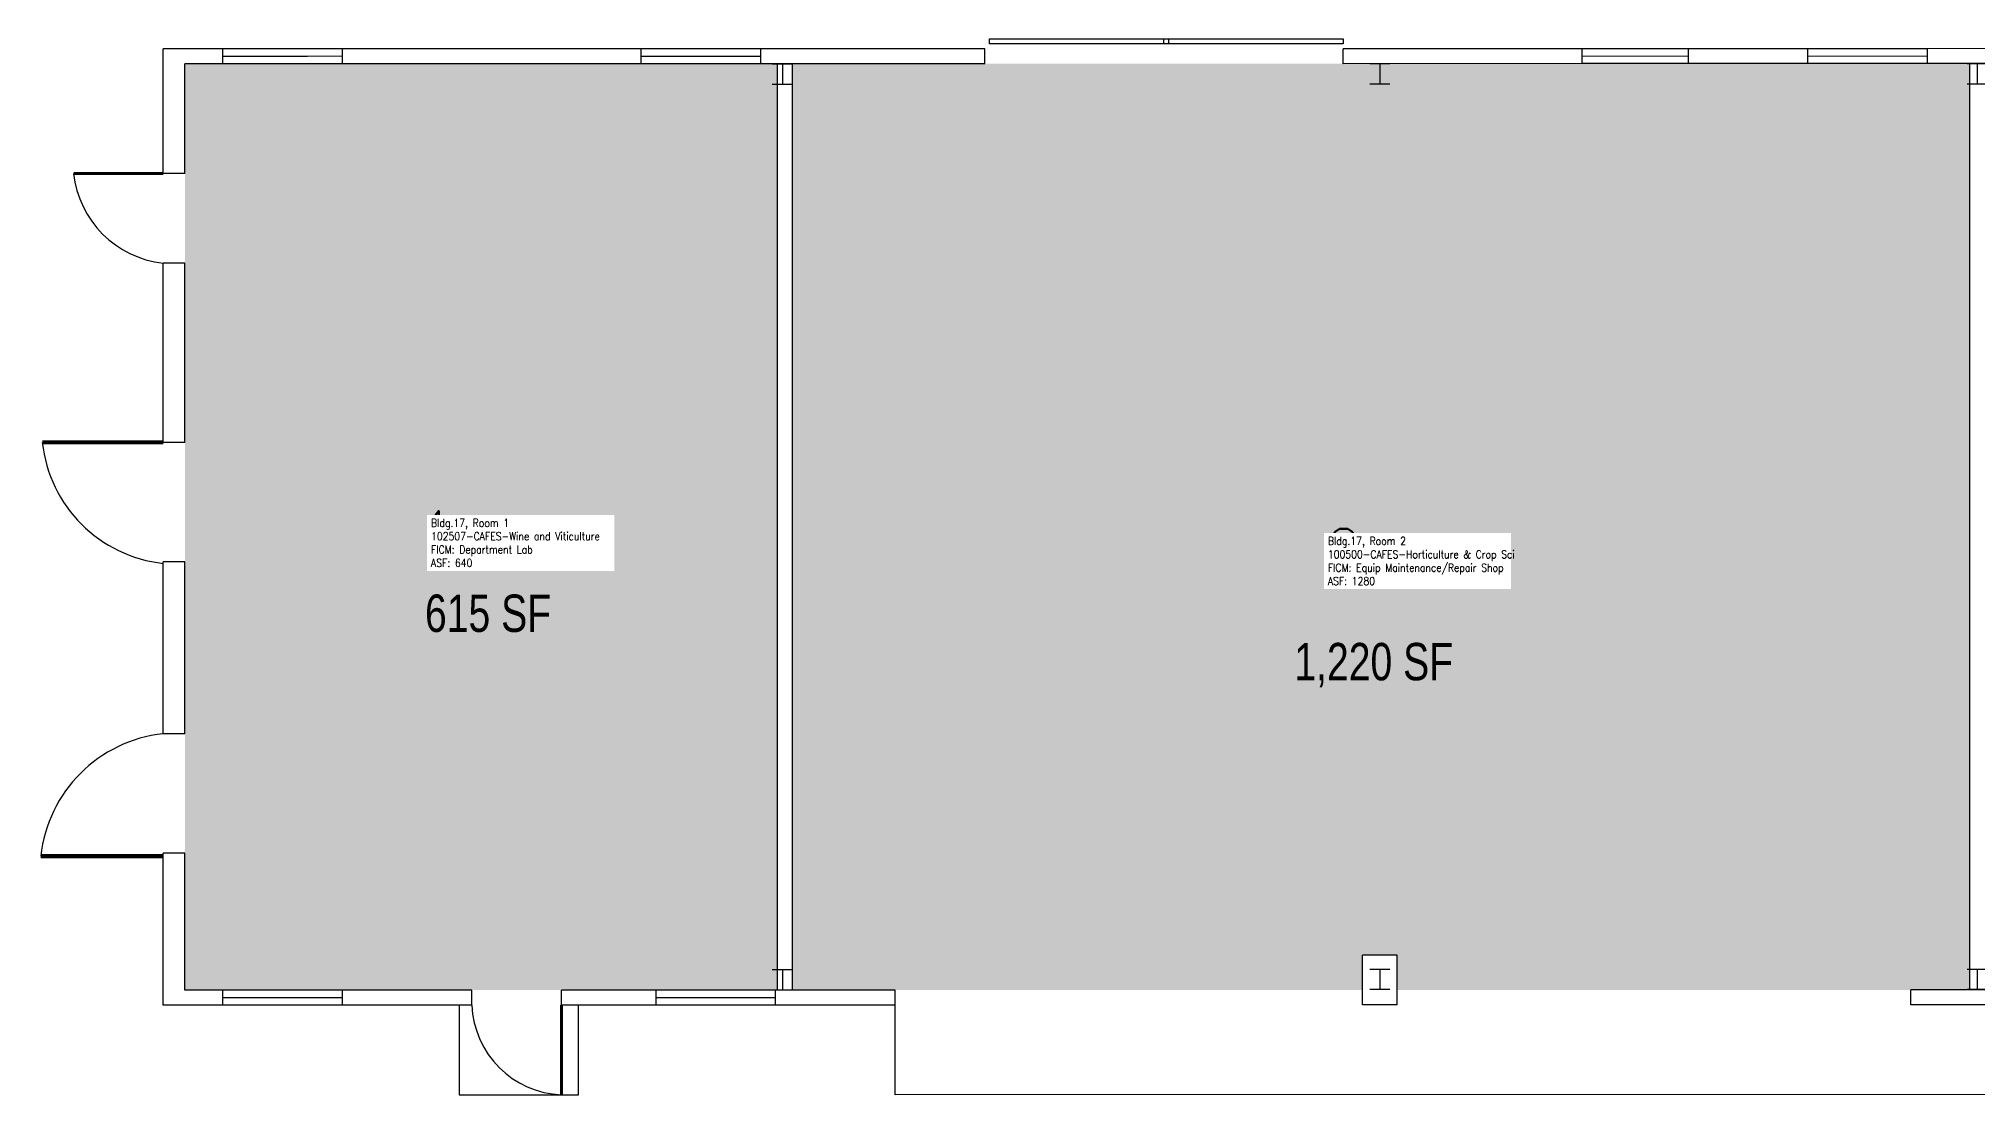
# Model space of a CAD drawing. Header units: inches. Extents: x -59 to 1486, y -6 to 1594.
# Drawn here: x -59 to 720, y 1170 to 1594 of the extents above; entities that cross this region are included whole.
import ezdxf
from ezdxf.enums import TextEntityAlignment as Align

# ---------------------------------------------------------------- set-up
doc = ezdxf.new("R2010")
doc.units = ezdxf.units.IN
doc.header["$LTSCALE"] = 50
doc.header["$MEASUREMENT"] = 0
doc.layers.get('0').update_dxf_attribs({"linetype": 'CONTINUOUS'})
for name, color, linetype in [('A-COLS', 5, 'CONTINUOUS'), ('A-DOOR', 2, 'CONTINUOUS'), ('A-FLOR', 3, 'CONTINUOUS'), ('A-GLAZ', 1, 'CONTINUOUS'), ('A-GLAZ-SILL', 2, 'CONTINUOUS'), ('A-IDEN-RNUM', 7, 'CONTINUOUS'), ('A-IDEN-SNUM', 4, 'CONTINUOUS'), ('A-IDEN-VNUM', 4, 'CONTINUOUS'), ('A-WALL', 5, 'CONTINUOUS'), ('AREA-TEXT', 3, 'CONTINUOUS'), ('Rooms-Category-Color', 7, 'CONTINUOUS'), ('Rooms-College-Color', 7, 'CONTINUOUS'), ('Rooms-Department-Color', 7, 'CONTINUOUS'), ('Rooms-Division-Color', 7, 'CONTINUOUS'), ('Rooms-Information', 7, 'CONTINUOUS')]:
    doc.layers.add(name, color=color, linetype=linetype)
doc.styles.add('AREA', font='arial.ttf', dxfattribs={"width": 0.75, "height": 24})
doc.styles.add('ROOMSNUMBER', font='txt.shx', dxfattribs={"height": 0.03})
doc.styles.add('ROOMVNUMBER', font='simplex.shx', dxfattribs={"width": 0.85})

# ---------------------------------------------------------------- blocks, each defined once
blk = doc.blocks.new('COL1')
for p, q in [((-0.5, 0.5), (0.5, 0.5)), ((0, 0.5), (0, -0.5)), ((-0.5, -0.5), (0.5, -0.5))]:
    blk.add_line(p, q)

msp = doc.modelspace()

# ---------------------------------------------------------------- hatches: boundary and pattern name
at = {"layer": 'Rooms-Category-Color', "true_color": 0xe3f498}
msp.add_hatch(color=61, dxfattribs=at).paths.add_polyline_path([(238.06, 1584.21), (231.28, 1584.21), (231.28, 1584.21), (183.28, 1584.21), (63.28, 1584.19), (15.28, 1584.18), (0, 1584.18), (0, 1212.18), (15.28, 1212.18), (63.28, 1212.19), (103.28, 1212.2), (189.28, 1212.21), (238.06, 1212.21)])
at = {"layer": 'Rooms-Category-Color', "true_color": 0xe3c5e1}
msp.add_hatch(color=254, dxfattribs=at).paths.add_polyline_path([(716.96, 1584.28), (699.96, 1584.28), (651.96, 1584.27), (603.96, 1584.27), (561.28, 1584.26), (321.28, 1584.23), (244.06, 1584.21), (244.06, 1212.21), (473, 1212.25), (473, 1226.29), (487, 1226.29), (487, 1212.25), (716.96, 1212.28)])
at = {"layer": 'Rooms-College-Color', "true_color": 0xe3c5e1}
for points in [[(238.06, 1584.21), (231.28, 1584.21), (231.28, 1584.21), (183.28, 1584.21), (63.28, 1584.19), (15.28, 1584.18), (0, 1584.18), (0, 1212.18), (15.28, 1212.18), (63.28, 1212.19), (103.28, 1212.2), (189.28, 1212.21), (238.06, 1212.21)], [(716.96, 1584.28), (699.96, 1584.28), (651.96, 1584.27), (603.96, 1584.27), (561.28, 1584.26), (321.28, 1584.23), (244.06, 1584.21), (244.06, 1212.21), (473, 1212.25), (473, 1226.29), (487, 1226.29), (487, 1212.25), (716.96, 1212.28)]]:
    msp.add_hatch(color=254, dxfattribs=at).paths.add_polyline_path(points)
at = {"layer": 'Rooms-Department-Color', "true_color": 0xe3c5e1}
for points in [[(238.06, 1584.21), (231.28, 1584.21), (231.28, 1584.21), (183.28, 1584.21), (63.28, 1584.19), (15.28, 1584.18), (0, 1584.18), (0, 1212.18), (15.28, 1212.18), (63.28, 1212.19), (103.28, 1212.2), (189.28, 1212.21), (238.06, 1212.21)], [(716.96, 1584.28), (699.96, 1584.28), (651.96, 1584.27), (603.96, 1584.27), (561.28, 1584.26), (321.28, 1584.23), (244.06, 1584.21), (244.06, 1212.21), (473, 1212.25), (473, 1226.29), (487, 1226.29), (487, 1212.25), (716.96, 1212.28)]]:
    msp.add_hatch(color=254, dxfattribs=at).paths.add_polyline_path(points)
at = {"layer": 'Rooms-Division-Color', "true_color": 0xe3c5e1}
for points in [[(238.06, 1584.21), (231.28, 1584.21), (231.28, 1584.21), (183.28, 1584.21), (63.28, 1584.19), (15.28, 1584.18), (0, 1584.18), (0, 1212.18), (15.28, 1212.18), (63.28, 1212.19), (103.28, 1212.2), (189.28, 1212.21), (238.06, 1212.21)], [(716.96, 1584.28), (699.96, 1584.28), (651.96, 1584.27), (603.96, 1584.27), (561.28, 1584.26), (321.28, 1584.23), (244.06, 1584.21), (244.06, 1212.21), (473, 1212.25), (473, 1226.29), (487, 1226.29), (487, 1212.25), (716.96, 1212.28)]]:
    msp.add_hatch(color=254, dxfattribs=at).paths.add_polyline_path(points)

# ---------------------------------------------------------------- linework, layer by layer
at = {"layer": 'A-DOOR'}
for p, q in [((323.15, 1592.23), (323.15, 1594.23)), ((323.15, 1594.23), (395.15, 1594.23)), ((395.15, 1592.23), (323.15, 1592.23)), ((393.2, 1592.25), (393.2, 1594.25)), ((393.2, 1594.25), (465.2, 1594.25)), ((465.2, 1592.25), (393.2, 1592.25)), ((395.15, 1594.23), (395.15, 1592.23)), ((465.2, 1594.25), (465.2, 1592.25))]:
    msp.add_line(p, q, dxfattribs=at)
for points, const_width in [([(-8.72, 1540.18), (-44.72, 1540.18)], 1.2), ([(-8.69, 1432.18), (-57.29, 1432.18)], 1.62), ([(-8.72, 1266.01), (-57.88, 1266.01)], 1.64), ([(151.28, 1206.2), (151.28, 1170.2)], 1.2)]:
    msp.add_lwpolyline(points, dxfattribs=dict(at, const_width=const_width))
for centre, radius, start, end in [((-4.37, 1544.53), 40.59, 186.15848, 263.84152), ((-2.81, 1438.05), 54.79, 186.15848, 263.84152), ((-2.77, 1260.07), 55.43, 96.15848, 173.84152), ((152.79, 1207.7), 37.55, 182.2895, 267.6828)]:
    msp.add_arc(centre, radius, start, end, dxfattribs=at)
at = {"layer": 'A-FLOR'}
for p, q in [((110.17, 1206.18), (110.17, 1170.18)), ((158.17, 1170.18), (158.17, 1206.2)), ((285.28, 1170.22), (285.28, 1206.22)), ((110.17, 1170.18), (158.17, 1170.18)), ((1038.28, 1170.33), (285.28, 1170.22))]:
    msp.add_line(p, q, dxfattribs=at)
at = {"layer": 'A-GLAZ', "const_width": 0.48}
for points in [[(15.28, 1587.18), (63.28, 1587.27)], [(183.28, 1587.21), (231.28, 1587.21)], [(561.28, 1587.26), (603.96, 1587.27)], [(651.96, 1587.27), (699.96, 1587.28)], [(15.28, 1209.18), (63.28, 1209.19)], [(189.28, 1209.21), (237.28, 1209.21)]]:
    msp.add_lwpolyline(points, dxfattribs=at)
at = {"layer": 'A-GLAZ-SILL'}
for p, q in [((63.28, 1590.19), (15.28, 1590.18)), ((231.28, 1590.21), (183.28, 1590.21)), ((603.96, 1590.27), (561.28, 1590.26)), ((699.96, 1590.28), (651.96, 1590.27)), ((63.28, 1584.19), (15.28, 1584.18)), ((231.28, 1584.21), (183.28, 1584.21)), ((603.96, 1584.27), (561.28, 1584.26)), ((699.96, 1584.28), (651.96, 1584.27)), ((63.28, 1212.19), (15.28, 1212.18)), ((237.28, 1212.21), (189.28, 1212.21)), ((63.28, 1206.19), (15.28, 1206.18)), ((237.28, 1206.21), (189.28, 1206.21))]:
    msp.add_line(p, q, dxfattribs=at)
at = {"layer": 'A-WALL'}
for p, q in [((-8.72, 1540.18), (-8.72, 1590.18)), ((15.28, 1590.18), (-8.72, 1590.18)), ((-8.72, 1590.14), (-8.72, 1590.18)), ((15.28, 1584.18), (15.28, 1590.18)), ((183.28, 1590.21), (63.28, 1590.19)), ((63.28, 1584.35), (63.28, 1590.19)), ((183.28, 1584.21), (183.28, 1590.21)), ((321.28, 1590.23), (231.28, 1590.21)), ((231.28, 1584.21), (231.28, 1590.21)), ((321.28, 1584.23), (321.28, 1590.23)), ((561.28, 1590.26), (465.28, 1590.25)), ((465.28, 1584.25), (465.28, 1590.25)), ((561.28, 1584.26), (561.28, 1590.26)), ((603.96, 1584.27), (603.96, 1590.27)), ((651.96, 1590.27), (603.96, 1590.27)), ((651.96, 1584.27), (651.96, 1590.27)), ((759.96, 1590.29), (699.96, 1590.28)), ((699.96, 1584.28), (699.96, 1590.28)), ((15.28, 1584.18), (0, 1584.18)), ((0, 1540.18), (0, 1584.18)), ((15.28, 1584.18), (0, 1584.18)), ((183.28, 1584.21), (63.28, 1584.19)), ((321.28, 1584.23), (231.28, 1584.21)), ((238.06, 1212.21), (238.06, 1584.13)), ((244.06, 1212.21), (244.06, 1584.13)), ((561.28, 1584.26), (465.28, 1584.25)), ((651.96, 1584.27), (603.96, 1584.27)), ((759.96, 1584.29), (699.96, 1584.28)), ((716.96, 1212.28), (716.96, 1584.28)), ((0, 1540.18), (-8.72, 1540.18)), ((0, 1504.18), (-8.72, 1504.18)), ((-8.72, 1432.18), (-8.72, 1504.18)), ((0, 1432.18), (0, 1504.18)), ((0, 1432.18), (-8.72, 1432.18)), ((-8.72, 1315.18), (-8.72, 1384.18)), ((0, 1384.18), (-8.69, 1384.18)), ((0, 1315.18), (0, 1384.18)), ((0.01, 1315.18), (-8.72, 1315.18)), ((-8.72, 1206.18), (-8.72, 1267.18)), ((0.02, 1267.18), (-8.72, 1267.18)), ((0, 1212.18), (0, 1267.18)), ((473, 1206.25), (473, 1226.29)), ((487, 1226.29), (473, 1226.29)), ((487, 1206.25), (487, 1226.29)), ((15.28, 1212.18), (0, 1212.18)), ((15.28, 1206.18), (15.28, 1212.18)), ((115.28, 1212.2), (63.28, 1212.19)), ((63.28, 1206.19), (63.28, 1212.19)), ((115.28, 1206.2), (115.28, 1212.2)), ((189.28, 1212.21), (151.28, 1212.2)), ((151.28, 1206.2), (151.28, 1212.2)), ((189.28, 1206.21), (189.28, 1212.21)), ((237.28, 1206.21), (237.28, 1212.21)), ((238.06, 1212.21), (237.28, 1212.21)), ((285.28, 1212.22), (244.06, 1212.21)), ((285.28, 1206.22), (285.28, 1212.22)), ((759.28, 1212.29), (693.28, 1212.28)), ((693.28, 1206.28), (693.28, 1212.28)), ((15.28, 1206.18), (-8.72, 1206.18)), ((115.28, 1206.2), (63.28, 1206.19)), ((189.28, 1206.21), (151.28, 1206.2)), ((285.28, 1206.22), (237.28, 1206.21)), ((487, 1206.25), (473, 1206.25)), ((759.28, 1206.29), (693.28, 1206.28))]:
    msp.add_line(p, q, dxfattribs=at)

# ---------------------------------------------------------------- block references
at = {"layer": 'A-COLS', "xscale": 8.122499998658895, "yscale": 8.122499998658895, "zscale": 8.122499998658895}
for p in [(240, 1580.07), (480, 1580.24), (720, 1580.24), (240, 1216.45), (480, 1216.62), (720, 1216.62)]:
    msp.add_blockref('COL1', p, dxfattribs=at)

# ---------------------------------------------------------------- texts
at = {"layer": 'A-IDEN-RNUM', "style": 'ROOMSNUMBER', "width": 0.85}
for s, p in [('0001-00', (101.14, 1393.42)), ('0002-00', (465.48, 1386.14))]:
    msp.add_text(s, height=1, dxfattribs=at).set_placement(p, align=Align.MIDDLE)
at = {"layer": 'A-IDEN-SNUM', "style": 'ROOMSNUMBER', "width": 0.85}
for s, p in [('0170000100', (101.14, 1393.42)), ('0170000200', (465.48, 1386.14))]:
    msp.add_text(s, height=1, dxfattribs=at).set_placement(p, align=Align.MIDDLE)
at = {"layer": 'A-IDEN-VNUM', "style": 'ROOMVNUMBER', "width": 0.85}
for s, p in [('1', (101.14, 1393.42)), ('2', (465.48, 1386.14))]:
    msp.add_text(s, height=22.5, dxfattribs=at).set_placement(p, align=Align.MIDDLE)
at = {"layer": 'AREA-TEXT', "style": 'AREA', "width": 0.75}
for s, p in [('615 SF', (121.77, 1363.56)), ('1,220 SF', (477.54, 1344.13))]:
    msp.add_text(s, height=15, dxfattribs=at).set_placement(p, align=Align.MIDDLE_CENTER)

# ---------------------------------------------------------------- next in the draw order: texts
at = {"layer": 'Rooms-Information', "width": 72, "attachment_point": 7, "style": 'ROOMVNUMBER', "bg_fill": 3, "box_fill_scale": 1.5, "bg_fill_color": 256, "bg_fill_true_color": 13158600, "bg_fill_transparency": 0}
for s, insert, char_height in [('Bldg.17, Room 1^M^J102507-CAFES-Wine and Viticulture^M^JFICM: Department Lab^M^JASF: 640', (98.86, 1382.17), 3.2143), ('Bldg.17, Room 2^M^J100500-CAFES-Horticulture & Crop Sci^M^JFICM: Equip Maintenance/Repair Shop^M^JASF: 1280', (459.11, 1374.89), 3.21429)]:
    msp.add_mtext(s, dxfattribs=dict(at, insert=insert, char_height=char_height))

doc.saveas('drawing.dxf')
